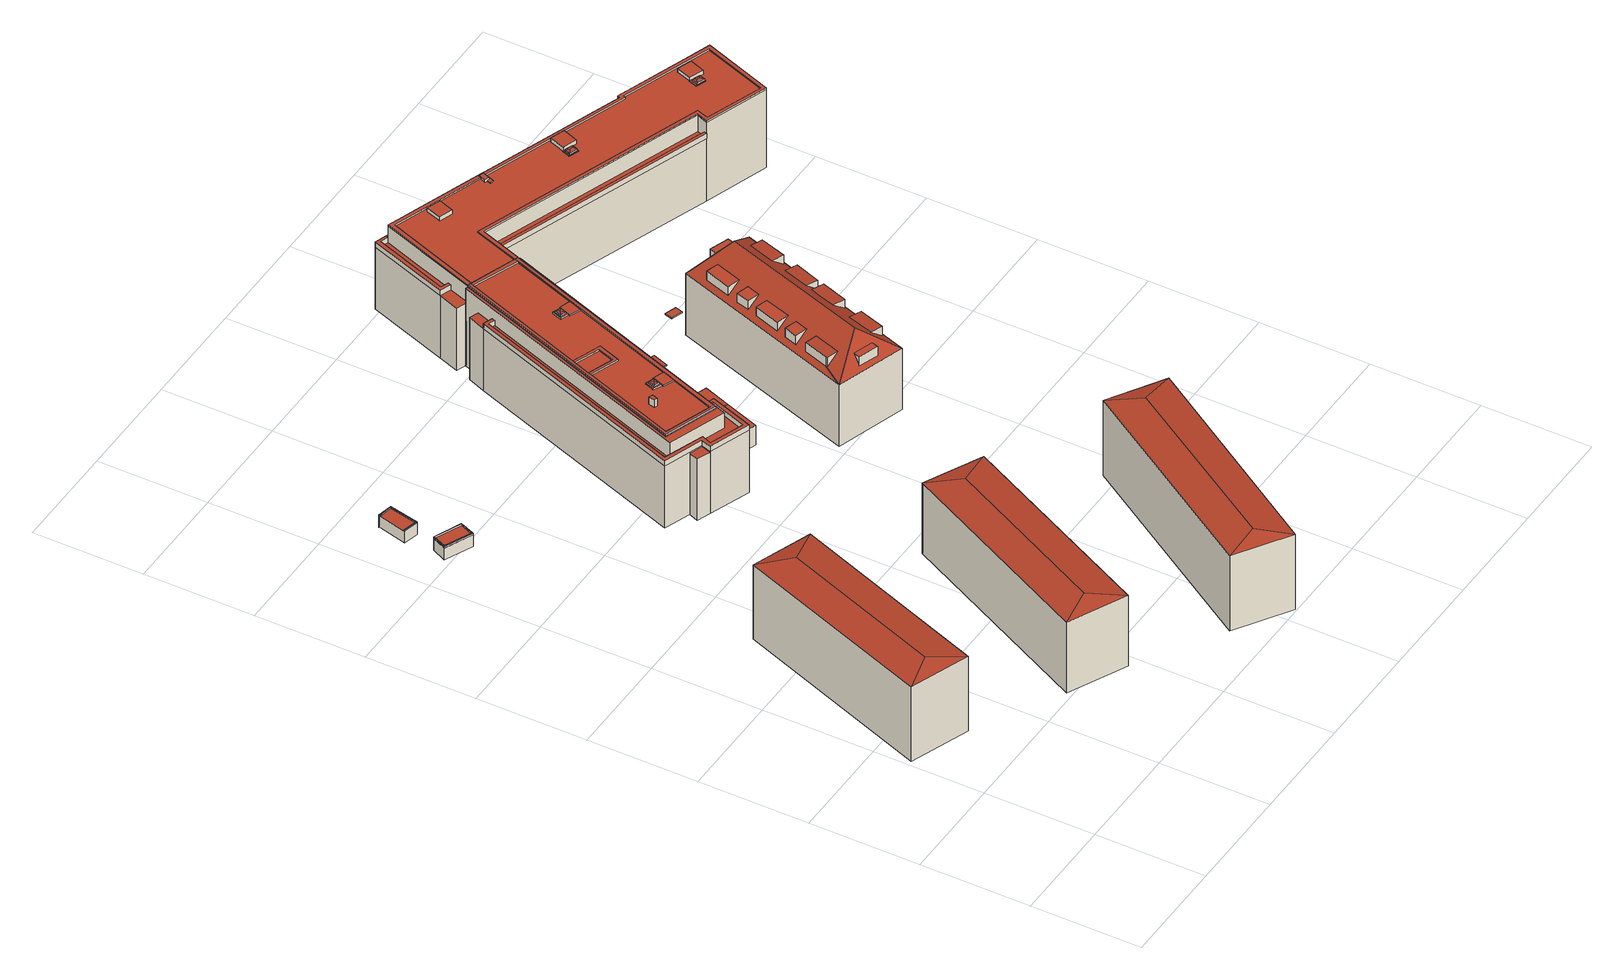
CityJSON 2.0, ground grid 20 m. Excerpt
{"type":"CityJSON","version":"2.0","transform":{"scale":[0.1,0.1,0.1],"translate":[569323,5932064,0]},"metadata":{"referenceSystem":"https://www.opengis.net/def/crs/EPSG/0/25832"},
"CityObjects":{
"building1":{"type":"Building","attributes":{"Grundfläche 2D":"445.360189","Grundhöhe NN":"1.440"},"geometry":[{"type":"Solid","lod":"3","boundaries":[[[[0,1,2,3]],[[1,4,2]],[[0,3,5]],[[1,0,5,4]],[[6,7,3,2]],[[7,8,5,3]],[[8,9,4,5]],[[9,6,2,4]],[[9,8,7,6]]]],"semantics":{"surfaces":[{"type":"RoofSurface"},{"type":"WallSurface"},{"type":"GroundSurface"}],"values":[[0,0,0,0,1,1,1,1,2]]}}]},
"building2":{"type":"Building","attributes":{"Grundfläche 2D":"16.272939","Grundhöhe NN":"2.346"},"children":["building2-1","building2-2"],"geometry":[{"type":"Solid","lod":"3","boundaries":[[[[10,11,12,13,14,15,16]],[[17,14,13,12,18,19]],[[15,14,17,20]],[[16,15,20,21]],[[10,16,21,22]],[[12,11,10,22,23,18]],[[21,20,17,19,18,23,22]]]],"semantics":{"surfaces":[{"type":"RoofSurface"},{"type":"WallSurface"},{"type":"GroundSurface"}],"values":[[0,1,1,1,1,1,2]]}}]},
"building2-1":{"type":"BuildingInstallation","parents":["building2"],"geometry":[{"type":"MultiSurface","lod":"3","boundaries":[[[24,25,26,27,28,29,30,31]],[[10,11,27,26]],[[32,33,29,28]],[[30,29,33,34]],[[34,35,31,30]],[[15,16,25,24]],[[16,10,26,25]]],"semantics":{"surfaces":[{"type":"RoofSurface"},{"type":"WallSurface"}],"values":[0,1,1,1,1,1,1]}}]},
"building2-2":{"type":"BuildingInstallation","parents":["building2"],"geometry":[{"type":"MultiSurface","lod":"3","boundaries":[[[28,27,36,37,38,24,31]],[[11,12,36,27]],[[12,13,14,38,37,36]],[[14,15,24,38]],[[31,35,32,28]]],"semantics":{"surfaces":[{"type":"RoofSurface"},{"type":"WallSurface"}],"values":[0,1,1,1,1]}}]},
"building3":{"type":"Building","attributes":{"Grundfläche 2D":"15.538085","Grundhöhe NN":"2.398"},"children":["building3-1"],"geometry":[{"type":"Solid","lod":"3","boundaries":[[[[39,40,41,42,43,44]],[[39,44,45,46]],[[47,42,41,40,39,46,48]],[[43,42,47,49]],[[44,43,49,45]],[[48,46,45,49,47]]]],"semantics":{"surfaces":[{"type":"RoofSurface"},{"type":"WallSurface"},{"type":"GroundSurface"}],"values":[[0,1,1,1,1,2]]}}]},
"building3-1":{"type":"BuildingInstallation","parents":["building3"],"geometry":[{"type":"MultiSurface","lod":"3","boundaries":[[[50,51,52,53,54,55,56,57]],[[42,43,55,54]],[[43,44,56,55]],[[44,39,57,56]],[[39,40,50,57]],[[40,58,51,50]],[[52,51,58,59]],[[59,41,53,52]],[[41,42,54,53]]],"semantics":{"surfaces":[{"type":"RoofSurface"},{"type":"WallSurface"}],"values":[0,1,1,1,1,1,1,1,1]}}]},
"building4":{"type":"Building","attributes":{"Grundfläche 2D":"468.080653","Grundhöhe NN":"2.172"},"geometry":[{"type":"Solid","lod":"3","boundaries":[[[[60,61,62,63]],[[61,64,62]],[[60,63,65]],[[61,60,65,64]],[[66,67,63,62]],[[67,68,65,63]],[[68,69,64,65]],[[69,66,62,64]],[[69,68,67,66]]]],"semantics":{"surfaces":[{"type":"RoofSurface"},{"type":"WallSurface"},{"type":"GroundSurface"}],"values":[[0,0,0,0,1,1,1,1,2]]}}]},
"building5":{"type":"Building","attributes":{"Grundfläche 2D":"493.718314","Grundhöhe NN":"1.203"},"geometry":[{"type":"Solid","lod":"3","boundaries":[[[[70,71,72,73]],[[71,74,72]],[[70,73,75]],[[71,70,75,74]],[[76,77,73,72]],[[77,78,75,73]],[[78,79,74,75]],[[79,76,72,74]],[[79,78,77,76]]]],"semantics":{"surfaces":[{"type":"RoofSurface"},{"type":"WallSurface"},{"type":"GroundSurface"}],"values":[[0,0,0,0,1,1,1,1,2]]}}]},
"building6":{"type":"Building","attributes":{"Grundfläche 2D":"722.854924","Grundhöhe NN":"2.173"},"children":["building6-1","building6-2","building6-3","building6-4","building6-5","building6-6","building6-7","building6-8","building6-9","building6-10","building6-11"],"geometry":[{"type":"MultiSurface","lod":"3","boundaries":[[[80,81,82,83,84,85,86,87,88,89,90,91,92,93]],[[94,95,96,97,98,99,100,101,102,103,104,105,106,107,108]],[[109,110,111,112,113,114,115,116,117,118,119,120,121,122,123,124,125,126,127,128,129,130,131]],[[132,133,134,135,136,137,138,139]],[[140,141,142,143,144,145,146,147,148,149,150,151]],[[152,153,154,155,156,157]],[[158,159,160,161]],[[162,163,164,165]],[[166,167,168,169,170,171,172,173,174,175,176,177]],[[178,179,89,88]],[[179,180,90,89]],[[180,181,91,90]],[[181,98,92,91]],[[182,93,97,96]],[[93,182,183]],[[94,184,80,93,183,95]],[[184,185,80]],[[80,185,108,107]],[[81,80,107,106]],[[81,106,105,82]],[[83,104,103,84]],[[85,102,101,86]],[[100,178,88,87]],[[162,119,118,163]],[[162,186,120,119]],[[186,187,188,122,121,120]],[[188,189,123,122]],[[189,190,124,123]],[[190,191,125,124]],[[192,126,125,191]],[[192,193,194,195,129,128,127,126]],[[195,196,130,129]],[[141,140,109,131]],[[110,109,140,151]],[[150,111,110,151]],[[112,111,150,149]],[[113,112,149,148]],[[148,147,114,113]],[[147,146,115,114]],[[115,146,145,116]],[[145,144,117,116]],[[179,178,174,173]],[[179,173,172,180]],[[180,172,171,181]],[[100,197,198,174,178]],[[100,99,98,181,171,199,200,197]],[[159,158,201,202]],[[160,159,202,203]],[[165,164,204,205]],[[162,165,205,206]],[[175,174,198,207]],[[176,175,207,208]],[[164,163,118,117,144,143,177,176,208,204]],[[177,143,142,166]],[[130,196,209,210,211,169,168,167,166,142,141,131]],[[170,169,211,212]],[[171,170,212,199]],[[213,214,137,136,135,215]],[[138,137,214,216]],[[132,139,138,216,217,218]],[[186,162,206,219]],[[201,158,161,188,187,186,219,220]],[[188,161,160,189]],[[189,160,203,221,190]],[[191,190,221,222]],[[192,191,222,223]],[[135,134,133,132,218,224,155,154,153,152,225,226,195,194,193,192,223,215]],[[196,195,226,209]],[[156,155,224,227]],[[157,156,227,228]],[[228,225,152,157]],[[200,199,212,211,210,209,226,225,228,227,224,218,217,216,214,213,215,223,222,221,203,202,201,220,219,206,205,204,208,207,198,197]]],"semantics":{"surfaces":[{"type":"RoofSurface"},{"type":"WallSurface"},{"type":"GroundSurface"}],"values":[0,0,0,0,0,0,0,0,0,1,1,1,1,1,1,1,1,1,1,1,1,1,1,1,1,1,1,1,1,1,1,1,1,1,1,1,1,1,1,1,1,1,1,1,1,1,1,1,1,1,1,1,1,1,1,1,1,1,1,1,1,1,1,1,1,1,1,1,1,1,1,2]}}]},
"building6-1":{"type":"BuildingInstallation","parents":["building6"],"geometry":[{"type":"MultiSurface","lod":"3","boundaries":[[[182,229,230,183]],[[96,231,229,182]],[[231,232,230,229]],[[232,95,183,230]]],"semantics":{"surfaces":[{"type":"RoofSurface"},{"type":"WallSurface"}],"values":[0,1,1,1]}}]},
"building6-2":{"type":"BuildingInstallation","parents":["building6"],"geometry":[{"type":"MultiSurface","lod":"3","boundaries":[[[233,234,235,236],[237,238,239,240]],[[233,236,241,242]],[[234,233,242,243]],[[235,234,243,244]],[[236,235,244,241]]],"semantics":{"surfaces":[{"type":"RoofSurface"},{"type":"WallSurface"}],"values":[0,1,1,1,1]}}]},
"building6-3":{"type":"BuildingInstallation","parents":["building6"],"geometry":[{"type":"MultiSurface","lod":"3","boundaries":[[[245,246,247,248]],[[248,247,249,250]],[[245,248,250,251]],[[246,245,251,252]],[[247,246,252,249]]],"semantics":{"surfaces":[{"type":"RoofSurface"},{"type":"WallSurface"}],"values":[0,1,1,1,1]}}]},
"building6-4":{"type":"BuildingInstallation","parents":["building6"],"geometry":[{"type":"MultiSurface","lod":"3","boundaries":[[[184,253,254,185]],[[253,184,94,255]],[[255,256,254,253]],[[256,108,185,254]]],"semantics":{"surfaces":[{"type":"RoofSurface"},{"type":"WallSurface"}],"values":[0,1,1,1]}}]},
"building6-5":{"type":"BuildingInstallation","parents":["building6"],"geometry":[{"type":"MultiSurface","lod":"3","boundaries":[[[257,258,259]],[[259,258,260]],[[261,258,257]],[[260,258,261]],[[257,259,239,238]],[[261,257,238,237]],[[260,261,237,240]],[[259,260,240,239]]],"semantics":{"surfaces":[{"type":"RoofSurface"},{"type":"WallSurface"}],"values":[0,0,0,0,1,1,1,1]}}]},
"building6-6":{"type":"BuildingInstallation","parents":["building6"],"geometry":[{"type":"MultiSurface","lod":"3","boundaries":[[[262,263,85,84,264,265,83,82,266]],[[103,267,264,84]],[[267,268,265,264]],[[83,265,268,104]],[[269,266,82,105]],[[269,270,271,263,262,266]],[[271,102,85,263]]],"semantics":{"surfaces":[{"type":"RoofSurface"},{"type":"WallSurface"}],"values":[0,1,1,1,1,1,1]}}]},
"building6-7":{"type":"BuildingInstallation","parents":["building6"],"geometry":[{"type":"MultiSurface","lod":"3","boundaries":[[[272,273,274,275,276,277,278,279,280,281]],[[138,139,132,280,279,278]],[[280,132,133,281]],[[272,282,283,273]],[[283,134,274,273]],[[134,135,275,274]],[[135,136,137,277,276,275]],[[137,138,278,277]],[[133,282,272,281]]],"semantics":{"surfaces":[{"type":"RoofSurface"},{"type":"WallSurface"}],"values":[0,1,1,1,1,1,1,1,1]}}]},
"building6-8":{"type":"BuildingInstallation","parents":["building6"],"geometry":[{"type":"MultiSurface","lod":"3","boundaries":[[[284,285,286,287,288,289,290,291]],[[153,288,287,152]],[[153,292,289,288]],[[290,289,292,293]],[[293,154,291,290]],[[155,284,291,154]],[[155,156,285,284]],[[156,157,286,285]],[[157,152,287,286]]],"semantics":{"surfaces":[{"type":"RoofSurface"},{"type":"WallSurface"}],"values":[0,1,1,1,1,1,1,1,1]}}]},
"building6-9":{"type":"BuildingInstallation","parents":["building6"],"geometry":[{"type":"MultiSurface","lod":"3","boundaries":[[[294,295,296,297],[298,299,300,301]],[[294,297,302,303]],[[295,294,303,304]],[[296,295,304,305]],[[297,296,305,302]]],"semantics":{"surfaces":[{"type":"RoofSurface"},{"type":"WallSurface"}],"values":[0,1,1,1,1]}}]},
"building6-10":{"type":"BuildingInstallation","parents":["building6"],"geometry":[{"type":"MultiSurface","lod":"3","boundaries":[[[306,307,308]],[[308,307,309]],[[310,307,306]],[[309,307,310]],[[306,308,300,299]],[[310,306,299,298]],[[309,310,298,301]],[[308,309,301,300]]],"semantics":{"surfaces":[{"type":"RoofSurface"},{"type":"WallSurface"}],"values":[0,0,0,0,1,1,1,1]}}]},
"building6-11":{"type":"BuildingInstallation","parents":["building6"],"geometry":[{"type":"MultiSurface","lod":"3","boundaries":[[[87,86,311,93,92,312]],[[97,93,311,86,101,313]],[[98,99,100,87,312,92]]],"semantics":{"surfaces":[{"type":"RoofSurface"},{"type":"WallSurface"}],"values":[0,1,1]}}]},
"building7":{"type":"Building","attributes":{"Grundfläche 2D":"24.582265","Grundhöhe NN":"0.780"},"geometry":[{"type":"Solid","lod":"3","boundaries":[[[[314,315,316,317]],[[318,319,317,316]],[[319,320,314,317]],[[320,321,315,314]],[[321,318,316,315]],[[321,320,319,318]]]],"semantics":{"surfaces":[{"type":"RoofSurface"},{"type":"WallSurface"},{"type":"GroundSurface"}],"values":[[0,1,1,1,1,2]]}}]},
"building8":{"type":"Building","attributes":{"Grundfläche 2D":"19.033785","Grundhöhe NN":"1.682"},"geometry":[{"type":"Solid","lod":"3","boundaries":[[[[315,322,323,316]],[[324,325,316,323]],[[325,326,315,316]],[[326,327,322,315]],[[327,324,323,322]],[[327,326,325,324]]]],"semantics":{"surfaces":[{"type":"RoofSurface"},{"type":"WallSurface"},{"type":"GroundSurface"}],"values":[[0,1,1,1,1,2]]}}]},
"building9":{"type":"Building","attributes":{"Grundfläche 2D":"2.600622","Grundhöhe NN":"2.643"},"geometry":[{"type":"Solid","lod":"3","boundaries":[[[[328,329,330,331,332]],[[333,334,329,328,335]],[[332,331,336,337]],[[335,328,332,337,338]],[[333,335,338,339]],[[331,330,329,334,333,339,336]],[[338,337,336,339]]]],"semantics":{"surfaces":[{"type":"RoofSurface"},{"type":"WallSurface"},{"type":"GroundSurface"}],"values":[[0,0,1,1,1,1,2]]}}]},
"building10":{"type":"Building","attributes":{"Grundfläche 2D":"0.863039","Grundhöhe NN":"2.634"},"geometry":[{"type":"Solid","lod":"3","boundaries":[[[[340,341,342,343]],[[341,340,344,345]],[[342,341,345,346]],[[343,342,346,347]],[[340,343,347,344]],[[345,344,347,346]]]],"semantics":{"surfaces":[{"type":"RoofSurface"},{"type":"WallSurface"},{"type":"GroundSurface"}],"values":[[0,1,1,1,1,2]]}}]},
"building11":{"type":"Building","attributes":{"Grundfläche 2D":"3.274524","Grundhöhe NN":"3.372"},"geometry":[{"type":"Solid","lod":"3","boundaries":[[[[348,349,350,351]],[[352,353,351,350]],[[353,354,348,351]],[[354,355,349,348]],[[355,352,350,349]],[[355,354,353,352]]]],"semantics":{"surfaces":[{"type":"RoofSurface"},{"type":"WallSurface"},{"type":"GroundSurface"}],"values":[[0,1,1,1,1,2]]}}]},
"building12":{"type":"Building","attributes":{"Grundfläche 2D":"476.294539","Grundhöhe NN":"2.091"},"children":["building12-1","building12-2","building12-3","building12-4"],"geometry":[{"type":"MultiSurface","lod":"3","boundaries":[[[356,357,358,359,360]],[[361,362,363,364]],[[365,366,367,368]],[[369,370,371,372,373]],[[374,375,376,377]],[[378,379,380,381],[381,382,383,384,358,357,385,382],[386,375,374,387],[388,389,390,391]],[[392,379,378,393],[368,367,394,395],[364,363,396,397],[398,370,369,373,399,400],[401,402,403,404,405,406,407]],[[405,408,409,410,411,407,406]],[[388,391,412,413]],[[380,379,392]],[[393,378,381]],[[383,382,360,359]],[[382,385,356,360]],[[357,356,385]],[[359,358,384,383]],[[362,396,363]],[[364,397,361]],[[362,361,397,396]],[[366,394,367]],[[368,395,365]],[[366,365,395,394]],[[373,372,399]],[[371,370,398,400]],[[400,399,372,371]],[[377,376,386,387]],[[377,387,374]],[[375,386,376]],[[407,411,402,401]],[[408,405,404]],[[404,403,409,408]],[[410,409,403,414]],[[414,402,411,410]],[[413,412,390,389]],[[413,389,388]],[[391,390,412]],[[381,380,415,416]],[[393,381,416,417]],[[392,393,417,418]],[[380,392,418,415]],[[417,416,415,418]]],"semantics":{"surfaces":[{"type":"RoofSurface"},{"type":"WallSurface"},{"type":"GroundSurface"}],"values":[0,0,0,0,0,0,0,0,0,0,0,1,1,1,1,1,1,1,1,1,1,1,1,1,1,1,1,1,1,1,1,1,1,1,1,1,1,1,1,2]}}]},
"building12-1":{"type":"BuildingInstallation","parents":["building12"],"geometry":[{"type":"MultiSurface","lod":"3","boundaries":[[[419,420,421,422]],[[421,420,423]],[[419,422,424]],[[420,419,424,423]]],"semantics":{"surfaces":[{"type":"RoofSurface"},{"type":"WallSurface"}],"values":[0,1,1,1]}}]},
"building12-2":{"type":"BuildingInstallation","parents":["building12"],"geometry":[{"type":"MultiSurface","lod":"3","boundaries":[[[425,426,427,428]],[[426,425,429,430]],[[427,426,430]],[[425,428,429]]],"semantics":{"surfaces":[{"type":"RoofSurface"},{"type":"WallSurface"}],"values":[0,1,1,1]}}]},
"building12-3":{"type":"BuildingInstallation","parents":["building12"],"geometry":[{"type":"MultiSurface","lod":"3","boundaries":[[[431,432,433,434]],[[434,433,435,436]],[[434,436,431]],[[432,435,433]]],"semantics":{"surfaces":[{"type":"RoofSurface"},{"type":"WallSurface"}],"values":[0,1,1,1]}}]},
"building12-4":{"type":"BuildingInstallation","parents":["building12"],"geometry":[{"type":"MultiSurface","lod":"3","boundaries":[[[437,438,439,440]],[[441,442,437,440]],[[437,442,438]],[[439,441,440]]],"semantics":{"surfaces":[{"type":"RoofSurface"},{"type":"WallSurface"}],"values":[0,1,1,1]}}]},
"building13":{"type":"Building","attributes":{"Grundfläche 2D":"3.204534","Grundhöhe NN":"2.819"},"geometry":[{"type":"Solid","lod":"3","boundaries":[[[[443,444,445,446]],[[447,448,446,445]],[[448,449,443,446]],[[449,450,444,443]],[[450,447,445,444]],[[450,449,448,447]]]],"semantics":{"surfaces":[{"type":"RoofSurface"},{"type":"WallSurface"},{"type":"GroundSurface"}],"values":[[0,1,1,1,1,2]]}}]},
"building14":{"type":"Building","attributes":{"Grundfläche 2D":"3.352091","Grundhöhe NN":"2.931"},"geometry":[{"type":"Solid","lod":"3","boundaries":[[[[451,452,453,454]],[[455,456,454,453]],[[456,457,451,454]],[[457,458,452,451]],[[458,455,453,452]],[[458,457,456,455]]]],"semantics":{"surfaces":[{"type":"RoofSurface"},{"type":"WallSurface"},{"type":"GroundSurface"}],"values":[[0,1,1,1,1,2]]}}]},
"building15":{"type":"Building","attributes":{"Grundfläche 2D":"3.174331","Grundhöhe NN":"3.372"},"geometry":[{"type":"Solid","lod":"3","boundaries":[[[[459,460,461,462]],[[463,464,462,461]],[[464,465,459,462]],[[465,466,460,459]],[[466,463,461,460]],[[466,465,464,463]]]],"semantics":{"surfaces":[{"type":"RoofSurface"},{"type":"WallSurface"},{"type":"GroundSurface"}],"values":[[0,1,1,1,1,2]]}}]},
"building16":{"type":"Building","attributes":{"Grundfläche 2D":"3.251175","Grundhöhe NN":"3.372"},"geometry":[{"type":"Solid","lod":"3","boundaries":[[[[467,468,469,470]],[[471,472,467,470]],[[473,471,470,469]],[[472,474,468,467]],[[474,473,469,468]],[[474,472,471,473]]]],"semantics":{"surfaces":[{"type":"RoofSurface"},{"type":"WallSurface"},{"type":"GroundSurface"}],"values":[[0,1,1,1,1,2]]}}]},
"building17":{"type":"Building","attributes":{"Grundfläche 2D":"1033.010832","Grundhöhe NN":"2.170"},"children":["building17-1","building17-2","building17-3","building17-4","building17-5","building17-6","building17-7","building17-8","building17-9","building17-10","building17-11"],"geometry":[{"type":"MultiSurface","lod":"3","boundaries":[[[475,476,477,478,479,480,481,482,92,91,483,484,485,486,487,488,489,490,491,492,493,494,495,496,497,88,87,312,498,499,500,501,502,503]],[[504,505,506,507,508,509,510,511]],[[512,513,514,515,516,517,518,519]],[[520,521,522,523,524,525,526,527]],[[528,529,530,531,532,533,99,98,534,535,536,537,538,539,540,541]],[[542,543,544,545]],[[546,547,548,549,550,551]],[[552,553,554,555,556,557]],[[558,559,560,561,562,563,564]],[[509,565,566,567,510]],[[568,569,570,571]],[[181,572,483,91]],[[572,573,484,483]],[[573,574,485,484]],[[575,487,486,485,574,576]],[[575,577,488,487]],[[577,578,489,488]],[[578,579,580,491,490,489]],[[580,581,492,491]],[[581,582,583,584,585,496,495,494,493,492]],[[585,586,178,88,497,496]],[[178,100,87,88]],[[100,99,312,87]],[[99,533,498,312]],[[533,532,499,498]],[[587,588,528,541,475,503,502]],[[541,540,476,475]],[[540,539,477,476]],[[478,477,539,538]],[[479,478,538,537]],[[537,536,480,479]],[[536,535,481,480]],[[535,534,98,92,482,481]],[[98,181,91,92]],[[507,506,542,545]],[[508,507,545,544]],[[509,508,544,543]],[[589,511,510,590]],[[589,569,504,511]],[[505,504,569,568]],[[553,552,515,514]],[[516,515,552,557]],[[557,556,517,516]],[[591,592,519,518]],[[592,593,512,519]],[[593,594,513,512]],[[522,521,595,596]],[[526,525,597,598]],[[521,520,527,526,598,599,595]],[[100,178,198,197]],[[199,181,98,99,100,197,200]],[[572,181,199,212]],[[591,518,517,556,555,573,572,212,600]],[[573,555,554,574]],[[513,575,576,574,554,553,514]],[[575,513,594,601,602,577]],[[578,577,602,603]],[[523,522,596,604,580,579,578,603,597,525,524]],[[581,580,604,605]],[[561,606,607,566,565,509,585,584,583,582,581,605,608,562]],[[586,585,509,543,542,506,505,568,571,207,198,178]],[[561,560,609,606]],[[563,562,608,610]],[[564,563,610,611,548,612]],[[564,612,548,547,613,558]],[[614,609,560,559,558,613,547,546,551]],[[567,566,607,615]],[[616,590,510]],[[510,567,615,616]],[[589,590,616,617]],[[569,589,617,618]],[[570,569,618,619]],[[571,570,619,207]],[[551,550,620,614]],[[549,548,611,621]],[[550,549,621,620]],[[592,591,600,622]],[[593,592,622,623]],[[594,593,623,601]],[[599,598,597,603,602,601,623,622,600,212,199,200,197,198,207,619,618,617,616,615,607,606,609,614,620,621,611,610,608,605,604,596,595]]],"semantics":{"surfaces":[{"type":"RoofSurface"},{"type":"WallSurface"},{"type":"GroundSurface"}],"values":[0,0,0,0,0,0,0,0,0,0,0,1,1,1,1,1,1,1,1,1,1,1,1,1,1,1,1,1,1,1,1,1,1,1,1,1,1,1,1,1,1,1,1,1,1,1,1,1,1,1,1,1,1,1,1,1,1,1,1,1,1,1,1,1,1,1,1,1,1,1,1,1,1,1,1,1,1,1,1,2]}}]},
"building17-1":{"type":"BuildingInstallation","parents":["building17"],"geometry":[{"type":"MultiSurface","lod":"3","boundaries":[[[624,625,626,613,612,627,628,629]],[[551,546,624,629]],[[546,630,625,624]],[[626,625,630,631]],[[631,547,613,626]],[[548,612,613,547]],[[549,627,612,548]],[[549,550,628,627]],[[550,551,629,628]]],"semantics":{"surfaces":[{"type":"RoofSurface"},{"type":"WallSurface"}],"values":[0,1,1,1,1,1,1,1,1]}}]},
"building17-2":{"type":"BuildingInstallation","parents":["building17"],"geometry":[{"type":"MultiSurface","lod":"3","boundaries":[[[632,633,634,635,636,637,638,639,640]],[[641,524,638,637]],[[522,634,633,521]],[[522,523,635,634]],[[523,642,636,635]],[[636,642,641,637]],[[524,525,639,638]],[[525,526,640,639]],[[526,527,520,521,633,632,640]]],"semantics":{"surfaces":[{"type":"RoofSurface"},{"type":"WallSurface"}],"values":[0,1,1,1,1,1,1,1,1]}}]},
"building17-3":{"type":"BuildingInstallation","parents":["building17"],"geometry":[{"type":"MultiSurface","lod":"3","boundaries":[[[643,644,645,646,647]],[[647,646,648]],[[649,645,644]],[[650,648,646,645,649]],[[644,643,647,651,652]],[[649,644,652,653]],[[648,650,649,653,654]],[[647,648,654,651]]],"semantics":{"surfaces":[{"type":"RoofSurface"},{"type":"WallSurface"}],"values":[0,0,0,0,1,1,1,1]}}]},
"building17-4":{"type":"BuildingInstallation","parents":["building17"],"geometry":[{"type":"MultiSurface","lod":"3","boundaries":[[[655,656,657,658,659]],[[500,499,532,660,657,656,655]],[[657,660,661,662,663,658]],[[501,659,658,663,587,502]],[[501,500,655,659]]],"semantics":{"surfaces":[{"type":"RoofSurface"},{"type":"WallSurface"}],"values":[0,1,1,1,1]}}]},
"building17-5":{"type":"BuildingInstallation","parents":["building17"],"geometry":[{"type":"MultiSurface","lod":"3","boundaries":[[[664,665,666,667,668]],[[668,667,669]],[[670,666,665]],[[671,669,667,666,670]],[[665,664,668,672,673]],[[670,665,673,674]],[[669,671,670,674,675]],[[668,669,675,672]]],"semantics":{"surfaces":[{"type":"RoofSurface"},{"type":"WallSurface"}],"values":[0,0,0,0,1,1,1,1]}}]},
"building17-6":{"type":"BuildingInstallation","parents":["building17"],"geometry":[{"type":"MultiSurface","lod":"3","boundaries":[[[676,677,678,679]],[[680,681,677,676,682]],[[678,677,681,683,684,685]],[[685,686,679,678]],[[676,679,686,682]]],"semantics":{"surfaces":[{"type":"RoofSurface"},{"type":"WallSurface"}],"values":[0,1,1,1,1]}}]},
"building17-7":{"type":"BuildingInstallation","parents":["building17"],"geometry":[{"type":"MultiSurface","lod":"3","boundaries":[[[687,688,689,690]],[[691,692,688,687,693]],[[689,688,692,694,695,696]],[[690,689,696,697]],[[697,693,687,690]]],"semantics":{"surfaces":[{"type":"RoofSurface"},{"type":"WallSurface"}],"values":[0,1,1,1,1]}}]},
"building17-8":{"type":"BuildingInstallation","parents":["building17"],"geometry":[{"type":"MultiSurface","lod":"3","boundaries":[[[694,692,698,699,700],[672,675,674,673]],[[691,701,698,692]],[[701,702,699,698]],[[702,703,700,699]],[[703,695,694,700]]],"semantics":{"surfaces":[{"type":"RoofSurface"},{"type":"WallSurface"}],"values":[0,1,1,1,1]}}]},
"building17-9":{"type":"BuildingInstallation","parents":["building17"],"geometry":[{"type":"MultiSurface","lod":"3","boundaries":[[[704,683,681,705,706],[651,654,653,652]],[[680,707,705,681]],[[707,708,706,705]],[[708,709,704,706]],[[709,684,683,704]]],"semantics":{"surfaces":[{"type":"RoofSurface"},{"type":"WallSurface"}],"values":[0,1,1,1,1]}}]},
"building17-10":{"type":"BuildingInstallation","parents":["building17"],"geometry":[{"type":"MultiSurface","lod":"3","boundaries":[[[710,711,712,713]],[[713,712,714,715]],[[710,713,715,716]],[[711,710,716,717]],[[712,711,717,714]]],"semantics":{"surfaces":[{"type":"RoofSurface"},{"type":"WallSurface"}],"values":[0,1,1,1,1]}}]},
"building17-11":{"type":"BuildingInstallation","parents":["building17"],"geometry":[{"type":"MultiSurface","lod":"3","boundaries":[[[663,662,718,719,588,587]],[[718,662,661,720]],[[720,721,719,718]],[[721,528,588,719]]],"semantics":{"surfaces":[{"type":"RoofSurface"},{"type":"WallSurface"}],"values":[0,1,1,1]}}]}
},
"vertices":[
[70,347,173],[178,642,173],[136,695,166],[4,333,166],[245,655,166],[112,293,166],[136,695,14],[4,333,14],[112,293,14],[245,655,14],
[63,1229,47],[52,1204,47],[51,1203,47],[52,1202,47],[101,1180,47],[102,1182,47],[113,1208,47],[101,1180,23],[51,1203,23],[52,1202,23],[102,1182,23],[113,1208,23],[63,1229,23],[52,1204,23],
[102,1182,50],[113,1208,50],[63,1229,50],[52,1204,50],[53,1204,50],[63,1228,50],[112,1207,50],[101,1182,50],[53,1204,47],[63,1228,47],[112,1207,47],[101,1182,47],
[51,1203,50],[52,1202,50],[101,1180,50],
[67,1330,47],[67,1328,47],[55,1278,47],[55,1276,47],[82,1270,47],[94,1324,47],[94,1324,24],[67,1330,24],[55,1276,24],[67,1328,24],[82,1270,24],
[67,1328,49],[92,1323,49],[81,1272,49],[55,1278,49],[55,1276,49],[82,1270,49],[94,1324,49],[67,1330,49],[92,1323,47],[81,1272,47],
[476,509,173],[329,210,173],[365,151,166],[543,515,166],[261,202,166],[440,566,166],[365,151,22],[543,515,22],[440,566,22],[261,202,22],
[596,61,173],[785,363,173],[755,423,165],[528,63,165],[853,361,165],[625,1,165],[755,423,12],[528,63,12],[625,1,12],[853,361,12],
[413,933,185],[327,963,185],[388,1134,185],[389,1139,185],[400,1170,185],[402,1175,185],[482,1401,185],[484,1406,185],[479,1408,185],[321,960,185],[418,926,185],[575,1374,185],[570,1376,185],[567,1369,185],[451,1039,182],[517,1227,182],[526,1251,182],[567,1369,182],[570,1376,182],[485,1406,182],[484,1406,182],[482,1401,182],[402,1175,182],[400,1170,182],[389,1139,182],[388,1134,182],[327,963,182],[413,933,182],[443,1015,182],[561,1311,159],[435,957,159],[452,951,159],[427,883,159],[365,905,159],[372,923,159],[299,949,159],[440,1348,159],[452,1344,159],[454,1350,159],[437,1356,159],[291,944,159],[297,942,159],[363,919,159],[357,901,159],[432,874,159],[460,954,159],[442,960,159],[467,1030,159],[469,1035,159],[567,1314,159],[561,1316,159],[559,1312,159],[469,1035,99],[467,1030,99],[451,987,99],[450,982,99],[460,978,99],[464,977,99],[482,1031,99],[478,1032,99],[561,1311,149],[559,1312,149],[417,910,149],[311,947,149],[452,1344,149],[440,1348,149],[299,949,149],[372,923,149],[365,905,149],[427,883,149],[452,951,149],[435,957,149],[554,1275,99],[552,1271,99],[537,1227,99],[535,1223,99],[547,1219,99],[566,1270,99],[339,927,147],[333,910,147],[357,901,147],[363,919,147],[437,1356,149],[454,1350,149],[465,1382,149],[449,1388,149],[417,910,180],[559,1312,180],[581,1372,180],[581,1374,180],[576,1375,180],[575,1374,180],[418,926,180],[321,960,180],[479,1408,180],[479,1409,180],[475,1410,180],[311,947,180],[479,1408,182],[321,960,182],[418,926,182],[575,1374,182],[526,1251,184],[517,1227,184],[451,1039,184],[443,1015,184],[291,944,149],[297,942,149],[363,919,149],[357,901,149],[432,874,149],[460,954,149],[442,960,149],[467,1030,149],[469,1035,149],[567,1314,149],[561,1316,149],[484,1406,22],[479,1408,22],[575,1374,22],[485,1406,22],[339,927,22],[333,910,22],[357,901,22],[465,1382,22],[449,1388,22],[437,1356,22],[479,1409,22],[475,1410,22],[561,1316,22],[581,1372,22],[581,1374,22],[576,1375,22],[460,978,22],[464,977,22],[450,982,22],[482,1031,22],[478,1032,22],[469,1035,22],[291,944,22],[297,942,22],[432,874,22],[460,954,22],[442,960,22],[535,1223,22],[554,1275,22],[567,1314,22],[547,1219,22],[566,1270,22],
[505,1258,184],[497,1235,184],[505,1258,182],[497,1235,182],
[482,1243,185],[497,1238,185],[503,1255,185],[488,1261,185],[496,1242,185],[486,1245,185],[489,1257,185],[500,1253,185],[488,1261,182],[482,1243,182],[497,1238,182],[503,1255,182],
[377,1008,197],[381,1018,197],[374,1021,197],[371,1010,197],[374,1021,182],[371,1010,182],[377,1008,182],[381,1018,182],
[430,1046,184],[422,1023,184],[430,1046,182],[422,1023,182],
[486,1245,188],[492,1250,189],[489,1257,188],[500,1253,188],[496,1242,188],
[453,1151,185],[455,1156,185],[447,1153,185],[436,1122,185],[440,1115,185],[447,1153,182],[436,1122,182],[440,1115,182],[453,1151,182],[455,1156,182],
[476,1027,100],[461,983,100],[451,987,100],[450,982,100],[460,978,100],[464,977,100],[482,1031,100],[478,1032,100],[469,1035,100],[467,1030,100],[476,1027,99],[461,983,99],
[535,1223,100],[547,1219,100],[566,1270,100],[554,1275,100],[552,1271,100],[562,1268,100],[545,1223,100],[537,1227,100],[562,1268,99],[545,1223,99],
[407,1032,185],[422,1026,185],[429,1043,185],[413,1049,185],[421,1030,185],[411,1033,185],[415,1045,185],[425,1042,185],[413,1049,182],[407,1032,182],[422,1026,182],[429,1043,182],
[411,1033,188],[418,1038,189],[415,1045,188],[425,1042,188],[421,1030,188],
[483,1400,185],[485,1406,185],[483,1400,182],
[551,931,48],[573,994,48],[539,1006,48],[516,943,48],[539,1006,8],[516,943,8],[551,931,8],[573,994,8],
[590,1043,48],[556,1055,48],[556,1055,17],[539,1006,17],[573,994,17],[590,1043,17],
[577,1081,51],[582,1096,51],[576,1098,45],[573,1099,42],[568,1084,42],[590,1093,42],[587,1094,45],[585,1079,42],[573,1099,26],[568,1084,26],[585,1079,26],[590,1093,26],
[576,1098,36],[587,1094,36],[590,1101,36],[578,1104,36],[576,1098,26],[587,1094,26],[590,1101,26],[578,1104,26],
[620,1132,36],[630,1160,36],[620,1164,36],[609,1136,36],[620,1164,34],[609,1136,34],[620,1132,34],[630,1160,34],
[621,843,171],[642,836,172],[658,884,172],[637,891,171],[622,846,171],[777,950,171],[793,997,171],[770,1005,173],[755,958,173],[803,1027,171],[818,1074,171],[795,1082,173],[780,1034,173],[744,927,173],[735,898,173],[758,891,171],[774,938,171],[751,946,173],[715,1056,172],[731,1104,172],[709,1111,171],[693,1063,171],[676,825,200],[764,1093,200],[713,1151,146],[600,809,146],[622,846,153],[637,891,153],[646,888,161],[621,843,153],[709,1111,153],[693,1063,153],[679,947,172],[657,954,153],[673,1001,153],[694,994,172],[839,1110,146],[726,768,146],[818,1074,153],[803,1027,153],[793,997,153],[777,950,153],[741,896,168],[774,938,153],[758,891,153],[736,857,161],[746,854,153],[731,807,153],[730,807,153],[707,814,173],[708,814,173],[723,862,173],[730,807,171],[731,807,171],[731,808,171],[746,854,171],[673,1001,171],[657,954,171],[731,808,153],[713,1151,21],[600,809,21],[726,768,21],[839,1110,21],
[791,1120,173],[756,1132,173],[751,1118,173],[787,1107,173],[756,1132,153],[791,1120,153],
[647,800,173],[683,788,173],[687,801,173],[651,812,173],[647,800,154],[683,788,154],
[700,1012,172],[708,1036,172],[686,1043,171],[679,1019,171],[686,1043,153],[679,1019,153],
[643,912,171],[665,905,172],[673,929,172],[651,936,171],[651,936,153],[643,912,153],
[652,1314,36],[655,1324,36],[627,1334,36],[624,1323,36],[627,1334,28],[624,1323,28],[652,1314,28],[655,1324,28],
[638,1362,36],[666,1352,36],[670,1363,36],[641,1373,36],[670,1363,29],[641,1373,29],[638,1362,29],[666,1352,29],
[743,1175,36],[747,1189,36],[726,1196,36],[722,1182,36],[726,1196,34],[722,1182,34],[743,1175,34],[747,1189,34],
[812,1150,36],[817,1164,36],[796,1171,36],[791,1158,36],[791,1158,34],[812,1150,34],[796,1171,34],[817,1164,34],
[994,1423,185],[996,1427,185],[1162,1369,185],[1121,1252,185],[1017,1289,185],[1024,1310,185],[599,1460,185],[570,1377,185],[576,1375,185],[603,1452,185],[1017,1306,185],[1011,1291,185],[1009,1285,185],[1125,1245,185],[1170,1373,185],[1122,1390,185],[992,1436,185],[990,1431,185],[740,1519,185],[726,1524,185],[724,1525,185],[542,1589,185],[479,1409,185],[547,1580,185],[714,1522,185],[715,1525,185],[723,1522,185],[722,1519,185],[724,1518,185],[472,1454,159],[492,1447,159],[494,1453,159],[480,1458,159],[528,1594,159],[542,1589,159],[544,1594,159],[523,1601,159],[608,1427,159],[1009,1285,159],[1011,1291,159],[603,1435,159],[590,1399,159],[585,1401,159],[583,1395,159],[595,1390,159],[1083,1424,75],[1078,1426,75],[1071,1408,75],[1076,1406,75],[1116,1392,75],[1122,1390,75],[1128,1407,75],[1123,1409,75],[724,1518,182],[722,1519,182],[723,1522,182],[715,1525,182],[714,1522,182],[547,1580,182],[570,1377,182],[599,1460,182],[1024,1310,182],[1017,1289,182],[1121,1252,182],[1162,1369,182],[996,1427,182],[994,1423,182],[494,1453,149],[542,1589,149],[528,1594,149],[480,1458,149],[830,1493,75],[870,1479,75],[876,1477,75],[883,1494,75],[832,1513,75],[825,1495,75],[603,1435,149],[1011,1291,149],[1017,1306,149],[603,1452,149],[585,1401,149],[590,1399,149],[870,1479,159],[830,1493,159],[742,1524,159],[740,1519,159],[958,1442,159],[960,1447,159],[876,1477,159],[724,1525,159],[726,1524,159],[728,1529,159],[492,1447,149],[472,1454,149],[458,1416,149],[479,1409,149],[576,1375,182],[603,1452,182],[1017,1306,182],[1009,1285,182],[1011,1291,182],[1125,1245,182],[1170,1373,182],[1122,1390,182],[992,1436,182],[990,1431,182],[740,1519,182],[726,1524,182],[724,1525,182],[542,1589,182],[479,1409,182],[722,1519,184],[724,1518,184],[523,1601,149],[544,1594,149],[583,1395,149],[595,1390,149],[608,1427,149],[1009,1285,149],[1078,1426,22],[1071,1408,22],[1122,1390,22],[1128,1407,22],[1083,1424,22],[583,1395,22],[1009,1285,22],[1125,1245,22],[1170,1373,22],[992,1436,22],[990,1431,22],[740,1519,22],[726,1524,22],[958,1442,22],[742,1524,22],[960,1447,22],[876,1477,22],[876,1477,78],[870,1479,78],[825,1495,22],[728,1529,22],[544,1594,22],[523,1601,22],[472,1454,22],[458,1416,22],[832,1513,22],[883,1494,22],[595,1390,22],[608,1427,22],
[830,1493,78],[835,1505,78],[875,1490,78],[883,1494,78],[832,1513,78],[825,1495,78],[835,1505,75],[875,1490,75],
[1083,1424,78],[1078,1426,78],[1071,1408,78],[1076,1406,78],[1081,1418,78],[1120,1403,78],[1116,1392,78],[1122,1390,78],[1128,1407,78],[1120,1403,75],[1081,1418,75],
[1087,1353,186],[1083,1354,186],[1085,1347,188],[1091,1345,188],[1098,1349,186],[1094,1338,186],[1080,1343,186],[1089,1340,186],[1098,1349,183],[1083,1354,183],[1080,1343,183],[1094,1338,183],
[715,1525,187],[714,1522,187],[710,1512,187],[718,1509,187],[723,1522,187],[710,1512,182],[714,1510,182],[714,1510,184],[718,1509,184],
[841,1440,186],[837,1441,186],[839,1434,188],[845,1432,188],[852,1436,186],[848,1425,186],[833,1430,186],[843,1426,186],[852,1436,183],[837,1441,183],[833,1430,183],[848,1425,183],
[1091,1385,190],[1082,1358,190],[1107,1348,190],[1117,1376,190],[1082,1358,182],[1082,1358,183],[1091,1385,182],[1100,1351,183],[1100,1351,182],[1107,1348,182],[1117,1376,182],
[846,1472,190],[836,1444,190],[862,1435,190],[872,1463,190],[836,1444,182],[836,1444,183],[846,1472,182],[854,1438,183],[854,1438,182],[862,1435,182],[872,1463,182],
[835,1444,183],[830,1429,183],[848,1423,183],[835,1444,182],[830,1429,182],[848,1423,182],
[1094,1336,183],[1081,1358,183],[1076,1343,183],[1081,1358,182],[1076,1343,182],[1094,1336,182],
[618,1517,190],[628,1545,190],[603,1554,190],[594,1526,190],[603,1554,182],[594,1526,182],[618,1517,182],[628,1545,182],
[711,1503,184],[718,1501,184],[711,1503,182],[718,1501,182]
]}
